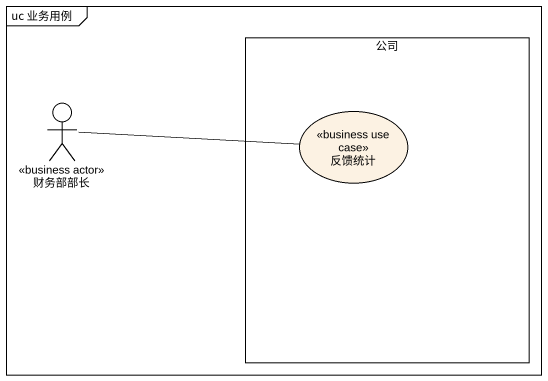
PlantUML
@startuml
mainframe uc 业务用例
rectangle 公司 {
  usecase 反馈统计 <<business use case>>
}
actor 财务部部长 <<business actor>>
财务部部长 -right- 反馈统计
@enduml
